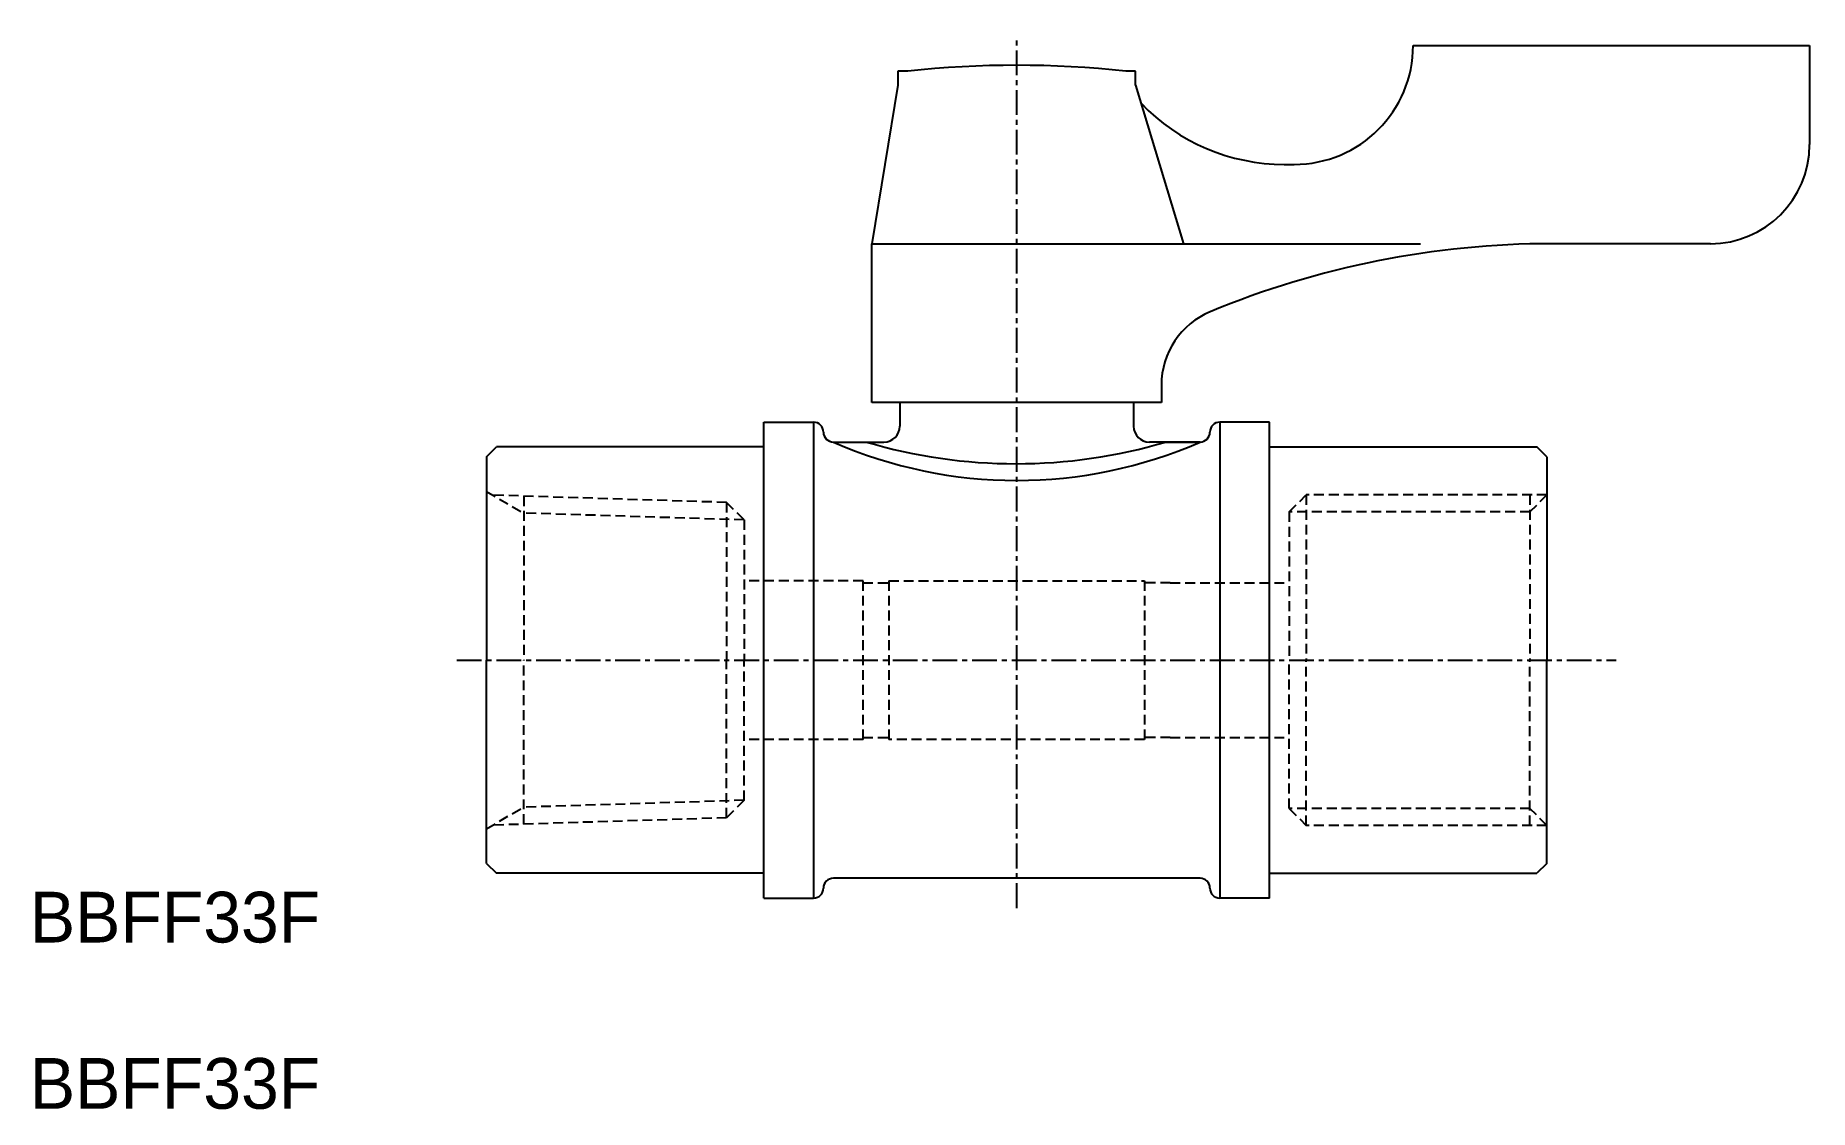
# Model space of a CAD drawing. Extents: x 263.9 to 353.4, y 278.1 to 332.2.
import ezdxf

# ---------------------------------------------------------------- set-up
doc = ezdxf.new("R2010")
doc.units = 0
doc.linetypes.add('CENTER', pattern=[2, 1.25, -0.25, 0.25, -0.25])
doc.linetypes.add('DASHED', pattern=[0.75, 0.5, -0.25])
doc.layers.get('0').update_dxf_attribs({"linetype": 'CONTINUOUS'})
doc.layers.add('CENTER', color=1, linetype='CENTER')

msp = doc.modelspace()

# ---------------------------------------------------------------- linework, layer by layer
at = {"color": 7, "linetype": 'CONTINUOUS'}
for p, q in [((333.438, 331.721), (353.438, 331.721)), ((333.438, 331.721), (333.438, 331.721)), ((353.438, 331.721), (353.438, 326.721)), ((307.438, 330.421), (307.438, 329.721)), ((307.938, 330.421), (307.438, 330.421)), ((319.438, 330.421), (318.938, 330.421)), ((319.438, 329.721), (319.438, 330.421)), ((307.438, 329.721), (306.138, 321.721)), ((319.438, 329.721), (321.861, 321.721)), ((326.938, 325.721), (327.438, 325.721)), ((306.104, 321.721), (333.818, 321.721)), ((306.138, 313.721), (306.138, 321.721)), ((348.438, 321.721), (340.438, 321.721)), ((320.738, 314.596), (320.738, 313.721)), ((320.738, 313.721), (306.138, 313.721)), ((307.538, 313.721), (307.538, 312.521)), ((319.338, 313.721), (319.338, 312.521)), ((300.688, 288.721), (300.688, 312.721)), ((300.688, 312.721), (303.188, 312.721)), ((303.188, 312.721), (303.188, 288.721)), ((326.188, 312.721), (323.688, 312.721)), ((323.688, 312.721), (323.688, 288.721)), ((326.188, 288.721), (326.188, 312.721)), ((286.688, 310.971), (287.188, 311.471)), ((300.688, 311.471), (287.188, 311.471)), ((303.688, 312.221), (303.688, 312.221)), ((304.188, 311.721), (306.738, 311.721)), ((304.188, 311.721), (305.851, 311.721)), ((322.688, 311.721), (320.138, 311.721)), ((320.954, 311.721), (322.688, 311.721)), ((323.188, 312.221), (323.188, 312.221)), ((326.188, 311.471), (339.688, 311.471)), ((340.188, 310.971), (339.688, 311.471)), ((286.688, 310.971), (286.688, 300.721)), ((340.188, 310.971), (340.188, 300.721)), ((286.688, 290.471), (286.688, 300.721)), ((340.188, 290.471), (340.188, 300.721)), ((286.688, 290.471), (287.188, 289.971)), ((340.188, 290.471), (339.688, 289.971)), ((300.688, 289.971), (287.188, 289.971)), ((303.688, 289.221), (303.688, 289.221)), ((322.688, 289.721), (304.188, 289.721)), ((323.188, 289.221), (323.188, 289.221)), ((326.188, 289.971), (339.688, 289.971)), ((300.688, 288.721), (303.188, 288.721)), ((326.188, 288.721), (323.688, 288.721))]:
    msp.add_line(p, q, dxfattribs=at)
at = {"color": 3, "linetype": 'DASHED'}
for p, q in [((286.688, 309.221), (288.565, 308.137)), ((298.804, 308.673), (286.997, 309.042)), ((288.565, 308.993), (288.565, 300.721)), ((327.188, 308.196), (328.044, 309.052)), ((340.188, 309.052), (328.044, 309.052)), ((328.044, 309.052), (328.044, 300.721)), ((339.332, 309.052), (339.332, 300.721)), ((340.188, 309.052), (339.332, 308.196)), ((299.688, 307.79), (288.565, 308.137)), ((299.688, 307.79), (298.804, 308.673)), ((298.804, 308.673), (298.804, 300.721)), ((339.332, 308.196), (327.188, 308.196)), ((327.188, 308.196), (327.188, 300.721)), ((299.688, 307.79), (299.688, 300.721)), ((305.688, 304.721), (299.688, 304.721)), ((305.688, 296.721), (305.688, 304.721)), ((305.688, 304.621), (306.988, 304.621)), ((306.988, 304.721), (306.988, 296.721)), ((306.988, 304.721), (319.888, 304.721)), ((319.888, 304.721), (319.888, 296.721)), ((321.188, 304.621), (319.888, 304.621)), ((321.188, 304.621), (327.188, 304.621)), ((288.565, 292.449), (288.565, 300.721)), ((298.804, 292.769), (298.804, 300.721)), ((299.688, 293.652), (299.688, 300.721)), ((327.188, 293.246), (327.188, 300.721)), ((328.044, 292.39), (328.044, 300.721)), ((339.332, 292.39), (339.332, 300.721)), ((305.688, 296.721), (299.688, 296.721)), ((305.688, 296.821), (306.988, 296.821)), ((319.888, 296.721), (306.988, 296.721)), ((321.188, 296.821), (319.888, 296.821)), ((321.188, 296.821), (327.188, 296.821)), ((299.688, 293.652), (288.565, 293.305)), ((299.688, 293.652), (298.804, 292.769)), ((286.688, 292.221), (288.565, 293.305)), ((298.804, 292.769), (286.997, 292.4)), ((339.332, 293.246), (327.188, 293.246)), ((327.188, 293.246), (328.044, 292.39)), ((340.188, 292.39), (339.332, 293.246)), ((340.188, 292.39), (328.044, 292.39))]:
    msp.add_line(p, q, dxfattribs=at)
at = {"color": 7, "linetype": 'CONTINUOUS'}
for centre, radius, start, end in [((327.438, 331.721), 6, 270, 0), ((313.438, 280.154), 50.567, 83.75574, 96.24426), ((326.938, 335.721), 10, 223.76009, 270), ((348.438, 326.721), 5, 270, 0), ((340.438, 276.721), 45, 90, 112.5151), ((324.738, 314.596), 4, 112.5151, 180), ((303.188, 312.221), 0.5, 0, 90), ((306.738, 312.521), 0.8, 270, 0), ((320.138, 312.521), 0.8, 180, 270), ((323.688, 312.221), 0.5, 90, 180), ((304.188, 312.221), 0.5, 180, 270), ((313.438, 332.814), 23.032, 246.32105, 293.67895), ((313.403, 337.22), 26.594, 253.50407, 286.49593), ((322.688, 312.221), 0.5, 270, 0), ((303.188, 289.221), 0.5, 270, 0), ((304.188, 289.221), 0.5, 90, 180), ((322.688, 289.221), 0.5, 0, 90), ((323.688, 289.221), 0.5, 180, 270)]:
    msp.add_arc(centre, radius, start, end, dxfattribs=at)
at = {"layer": 'CENTER', "color": 1, "linetype": 'CENTER'}
for p, q in [((313.438, 288.221), (313.438, 332.221)), ((285.188, 300.721), (343.688, 300.721))]:
    msp.add_line(p, q, dxfattribs=at)

# ---------------------------------------------------------------- texts
at = {"color": 7, "linetype": 'CONTINUOUS'}
for p in [(263.654, 286.482), (263.654, 278.097)]:
    msp.add_text('BBFF33F', height=2.5597, dxfattribs=at).set_placement(p)

doc.saveas('drawing.dxf')
